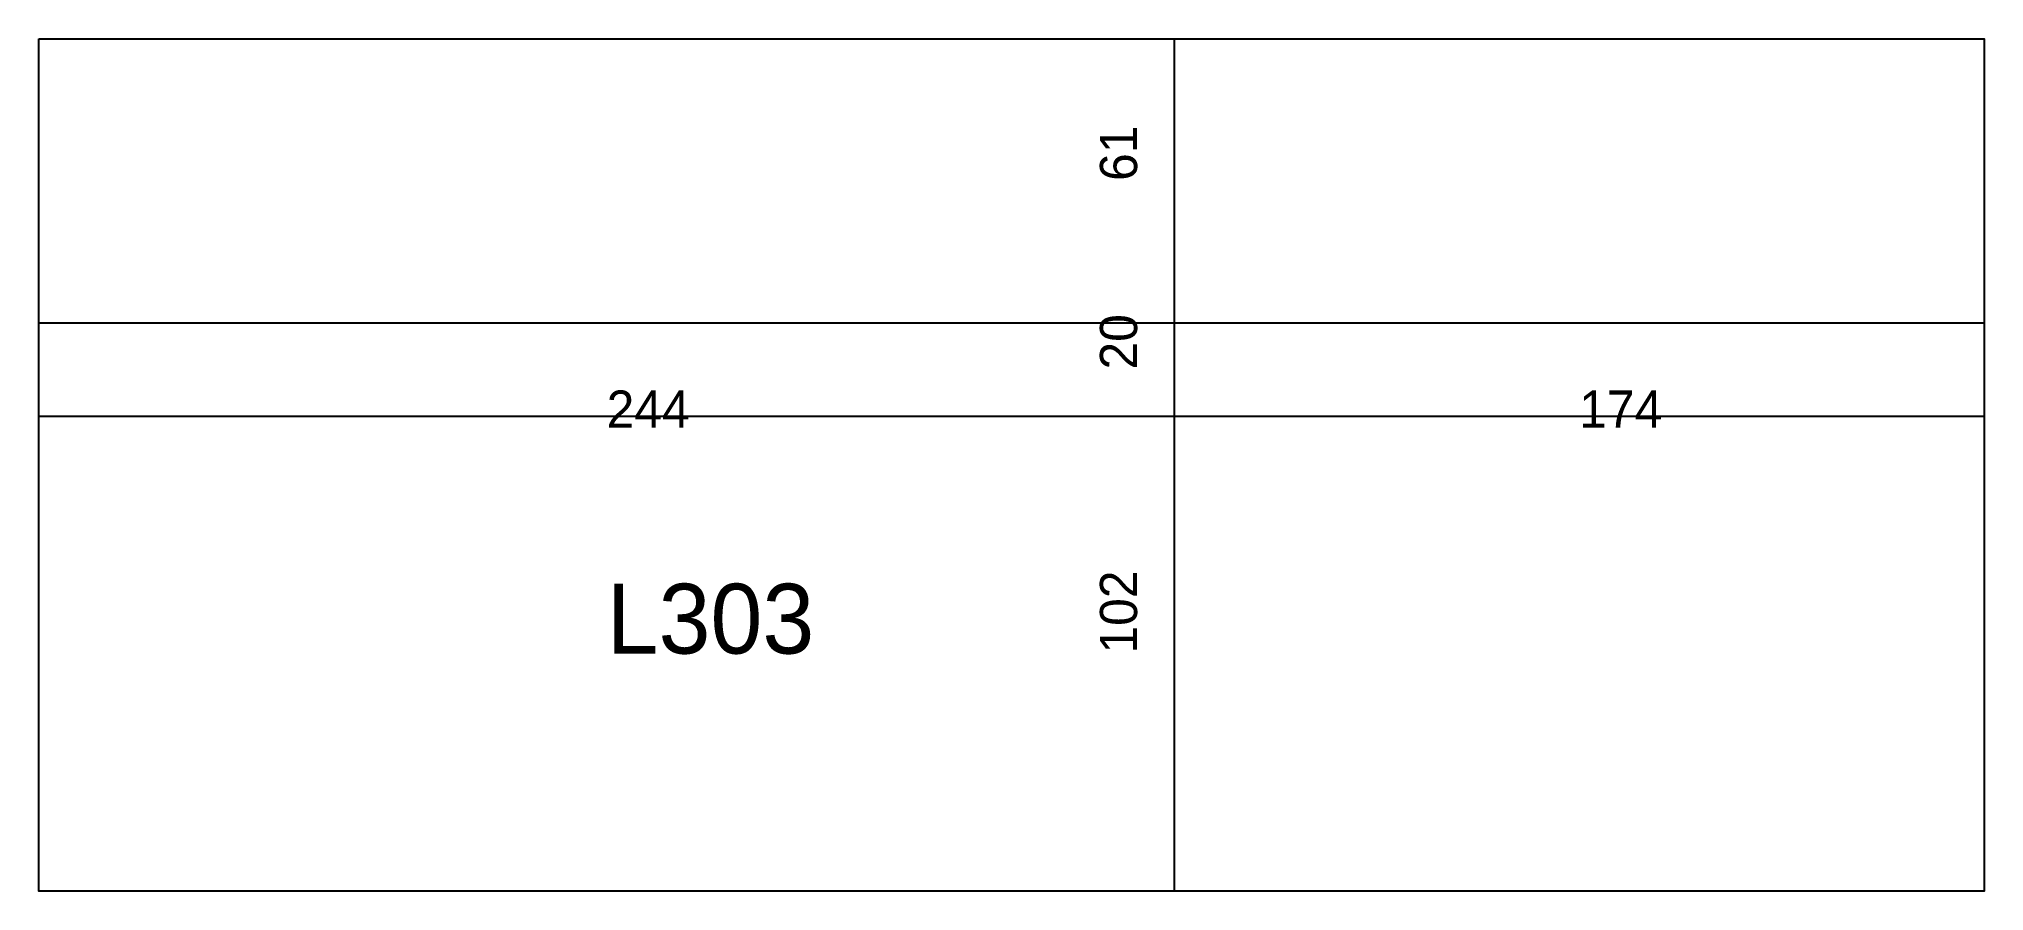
# Model space of a CAD drawing. Extents: x 2059 to 2477, y 3010 to 3193.
import ezdxf

# ---------------------------------------------------------------- set-up
doc = ezdxf.new("R2010")
doc.units = 0
for name, color, linetype in [('3', 3, 'Continuous'), ('4', 4, 'Continuous'), ('Painéis', 200, 'Continuous')]:
    doc.layers.add(name, color=color, linetype=linetype)

msp = doc.modelspace()

# ---------------------------------------------------------------- linework, layer by layer
at = {"layer": '3'}
for p, q in [((2059.3825, 3193.038), (2477.3825, 3193.038)), ((2059.3825, 3010.038), (2059.3825, 3193.038)), ((2303.3825, 3010.038), (2303.3825, 3193.038)), ((2477.3825, 3193.038), (2477.3825, 3010.038)), ((2059.3825, 3132.038), (2477.3825, 3132.038)), ((2059.3825, 3112.038), (2477.3825, 3112.038)), ((2477.3825, 3010.038), (2059.3825, 3010.038))]:
    msp.add_line(p, q, dxfattribs=at)
at = {"layer": '3', "lineweight": 25}
msp.add_lwpolyline([(2059.3825, 3193.038), (2477.3825, 3193.038), (2477.3825, 3010.038), (2059.3825, 3010.038)], close=True, dxfattribs=at)
at = {"layer": 'Painéis', "lineweight": 18}
for p, q in [((2303.3825, 3010.038), (2303.3825, 3193.038)), ((2059.3825, 3132.038), (2477.3825, 3132.038)), ((2059.3825, 3112.038), (2477.3825, 3112.038))]:
    msp.add_line(p, q, dxfattribs=at)

# ---------------------------------------------------------------- texts
at = {"layer": '4'}
msp.add_text('L303', height=15, dxfattribs=at).set_placement((2181.3825, 3061.038))
at = {"layer": 'Painéis'}
for s, p in [('61', (2295.3825, 3162.538)), ('20', (2295.3825, 3122.038)), ('102', (2295.3825, 3061.038))]:
    msp.add_text(s, height=8, rotation=90, dxfattribs=at).set_placement(p)
for s, p in [('244', (2181.3825, 3109.538)), ('174', (2390.3825, 3109.538))]:
    msp.add_text(s, height=8, dxfattribs=at).set_placement(p)

doc.saveas('drawing.dxf')
